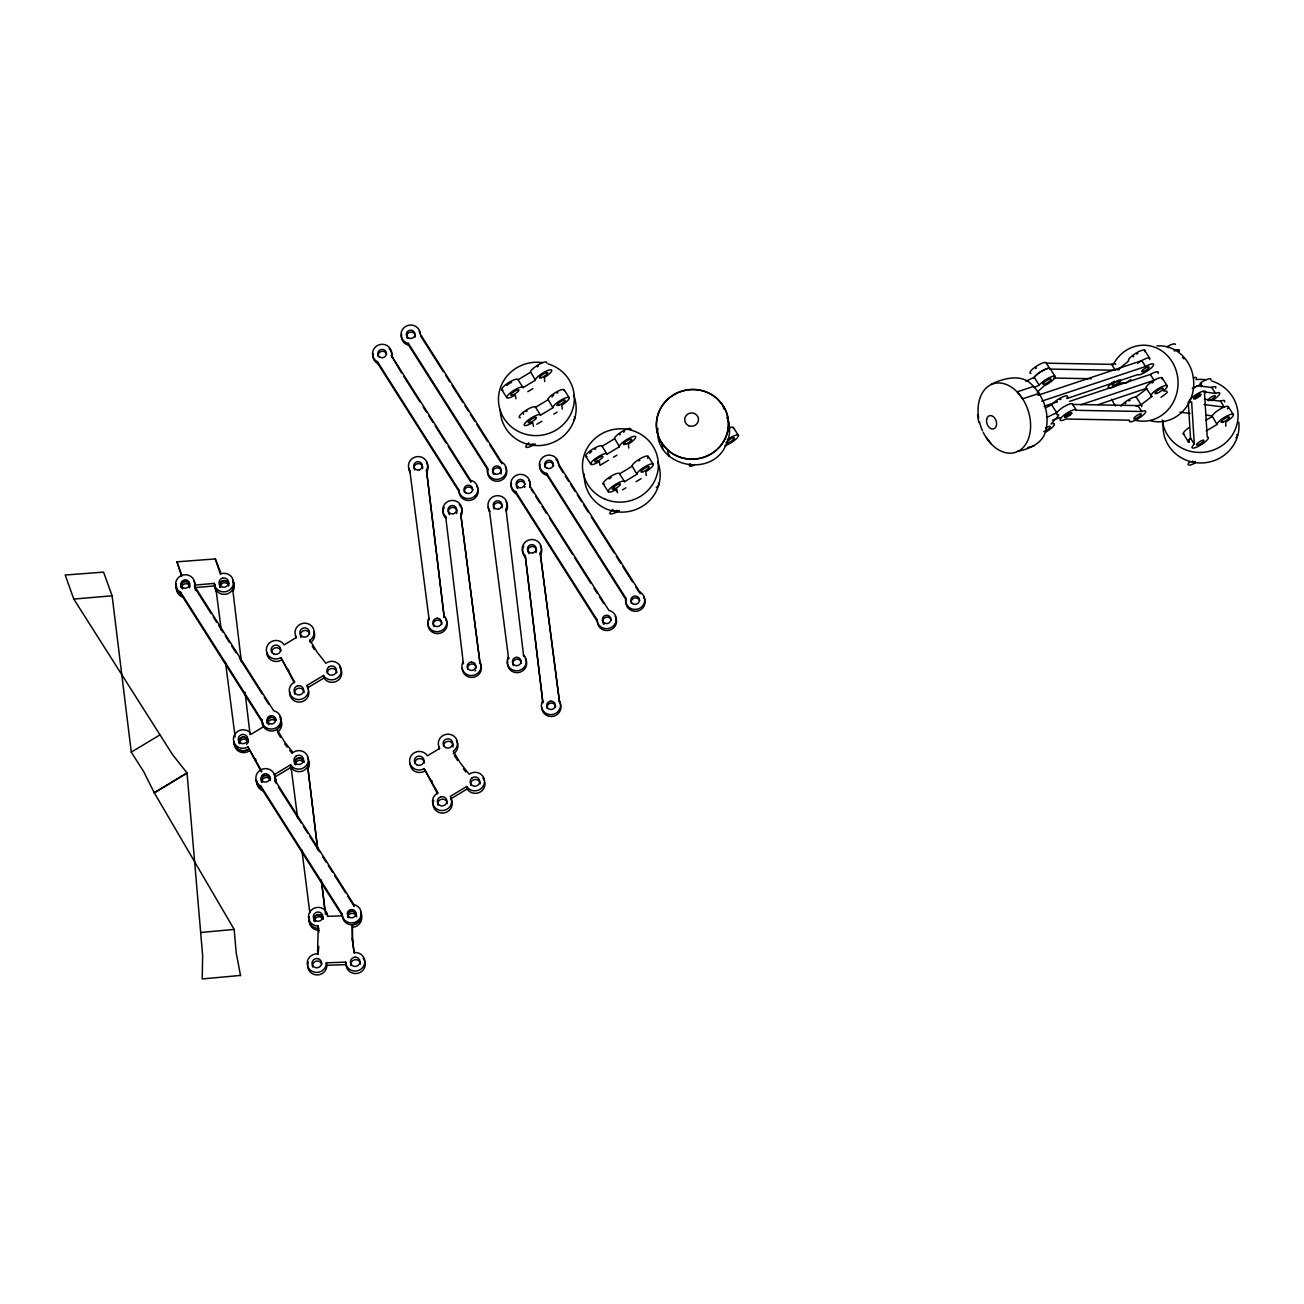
<?xml version="1.0" encoding="UTF-8"?>
<svg xmlns="http://www.w3.org/2000/svg" width="1304" height="1304" viewBox="0 0 1304 1304"><rect width="100%" height="100%" fill="white"/><g stroke="black" fill="none" stroke-linecap="round" stroke-linejoin="round"><path stroke-width="1.5" d="M342.267 913.745L342.121 915.815L327.679 916.37A9.617 9.275 -10.3 0 0 317.899 907.356A9.617 9.275 -10.3 0 0 308.461 916.924A9.617 9.275 -10.3 0 0 318.241 925.938L318.812 932.409M318.143 954.414L318.779 946.378M501.649 389.586L506.653 397.459A9.617 2.363 -32.4 0 1 514.444 390.01A9.617 2.363 -32.4 0 1 523.067 387.614L535.406 380.197L530.467 371.656A9.617 2.363 -32.4 0 1 539.954 363.881A9.617 2.363 -32.4 0 1 546.686 363.148M535.406 380.197L535.471 379.529A9.617 2.363 -32.4 0 1 544.241 372.129A9.617 2.363 -32.4 0 1 551.788 370.466A9.617 2.363 -32.4 0 1 544.338 377.573L544.713 381.518M533.483 426.327L532.749 422.61A9.617 2.363 -32.4 0 1 524.143 425.006A9.617 2.363 -32.4 0 1 531.934 417.557A9.617 2.363 -32.4 0 1 540.557 415.161L552.896 407.744L547.957 399.203A9.617 2.363 -32.4 0 1 557.444 391.428A9.617 2.363 -32.4 0 1 564.176 390.695M552.896 407.744L552.961 407.076A9.617 2.363 -32.4 0 1 561.731 399.676A9.617 2.363 -32.4 0 1 569.277 398.013A9.617 2.363 -32.4 0 1 561.828 405.12L562.203 409.065M585.659 456.123L590.663 463.996A9.617 2.363 -32.4 0 1 598.454 456.547A9.617 2.363 -32.4 0 1 607.077 454.151L619.416 446.734L614.494 438.193A9.617 2.363 -32.4 0 1 623.964 430.418A9.617 2.363 -32.4 0 1 630.696 429.684M619.416 446.734L619.481 446.066A9.617 2.363 -32.4 0 1 628.251 438.666A9.617 2.363 -32.4 0 1 635.814 437.003A9.617 2.363 -32.4 0 1 628.365 444.11L628.724 448.054M603.149 483.67L608.153 491.543A9.617 2.363 -32.4 0 1 615.961 484.094A9.617 2.363 -32.4 0 1 624.567 481.698L636.906 474.281L631.984 465.74A9.617 2.363 -32.4 0 1 642.497 457.443A9.617 2.363 -32.4 0 1 647.55 458.291M636.906 474.281L636.971 473.613A9.617 2.363 -32.4 0 1 645.741 466.213A9.617 2.363 -32.4 0 1 653.304 464.55A9.617 2.363 -32.4 0 1 645.855 471.673L646.213 475.601M211.15 613.581L194.899 587.974L195.078 585.072L214.345 583.393L215.111 587.794A9.617 9.275 -10.3 0 0 228.216 593.516A9.617 9.275 -10.3 0 0 232.536 580.15M308.918 919.434L309.195 917.022M657.901 428.429C653.467 465.039 709.246 479.024 725.154 446.832A36.072 34.784 -10.3 0 0 728.121 420.296L726.85 417.541M1206.216 430.923L1217.023 424.501L1212.133 415.96M1217.023 424.501L1217.137 423.816A9.617 2.363 -32.4 0 1 1226.086 416.4A9.617 2.363 -32.4 0 1 1233.421 414.933A9.617 2.363 -32.4 0 1 1225.76 422.088L1225.793 426.229M1033.534 386.815C1023.917 373.009 1003.999 377.801 990.926 384.435M1025.938 381.257L1034.365 377.166A9.617 2.363 -32.4 0 1 1044.015 369.88A9.617 2.363 -32.4 0 1 1050.16 369.309M1034.268 387.565L1039.369 385.039A9.617 2.363 -32.4 0 1 1050.046 377.28A9.617 2.363 -32.4 0 1 1054.626 378.193A9.617 2.363 -32.4 0 1 1043.95 385.951L1037.234 392.243M1045.091 408.022L1051.855 404.713A9.617 2.363 -32.4 0 1 1062.532 396.954A9.617 2.363 -32.4 0 1 1067.128 397.867M1046.753 417.459L1056.859 412.586M1058.652 415.52L1051.171 423.914A9.617 2.363 -32.4 0 1 1053.893 425.56A9.617 2.363 -32.4 0 1 1045.286 432.292M1130.878 379.48L1126.134 383.115L1120.217 382.92A9.617 2.363 -32.4 0 1 1108.661 388.184A9.617 2.363 -32.4 0 1 1114.48 381.127M1120.984 406.196A9.617 2.363 -32.4 0 1 1128.025 400.132A9.617 2.363 -32.4 0 1 1136.094 396.889L1146.933 388.576A9.617 2.363 -32.4 0 1 1153.062 380.947A9.617 2.363 -32.4 0 1 1162.092 379.122M1146.216 388.429L1151.937 396.449L1141.081 404.762L1136.094 396.889M1161.016 397.361L1167.341 392.52M727.322 439.611L727.697 439.334A9.617 2.363 -32.4 0 1 738.292 436.351A9.617 2.363 -32.4 0 1 724.779 445.723M1017.576 451.314C1030.241 448.853 1044.227 442.806 1046.232 428.445A36.072 24.988 71.7 0 0 1043.444 401.648L1039.223 393.352L1033.746 386.359L1017.201 391.836L1022.678 398.828L1039.223 393.352A4.711 3.26 71.7 0 1 1038.587 394.036M154.328 792.897L187.042 772.995L172.503 754.543L73.79 599.09L65.2 575.031L103.554 572.114L112.111 595.781L73.79 599.09M502.953 390.189A9.617 2.363 -32.4 0 1 507.337 383.506A9.617 2.363 -32.4 0 1 518.063 379.741L530.402 372.325M527.81 391.673L532.88 388.625M520.443 417.736A9.617 2.363 -32.4 0 1 524.827 411.053A9.617 2.363 -32.4 0 1 535.553 407.304L547.892 399.872M536.857 424.305L541.926 421.257M553.76 414.15L557.134 412.113M586.963 456.726A9.617 2.363 -32.4 0 1 591.348 450.043A9.617 2.363 -32.4 0 1 602.073 446.278L614.428 438.861M608.446 460.247L600.003 465.316L599.286 461.6A9.617 2.363 -32.4 0 1 590.663 463.996M613.516 457.199L616.906 455.161M240.539 975.636L236.154 952.523L234.182 929.41L154.231 792.718L143.782 771.805L131.28 752.131L160.001 734.869M604.453 484.273A9.617 2.363 -32.4 0 1 608.838 477.59A9.617 2.363 -32.4 0 1 619.579 473.841L631.918 466.408M622.562 489.815L625.936 487.794M636.075 481.698L641.144 478.649M306.994 685.431L323.539 675.472L324.223 676.548A9.617 9.275 -10.3 0 0 337.068 678.21A9.617 9.275 -10.3 0 0 340.067 665.953A9.617 9.275 -10.3 0 0 327.744 662.171L325.918 663.28L317.133 652.147L309.945 640.134A9.617 9.275 -10.3 0 0 313.074 627.925A9.617 9.275 -10.3 0 0 300.8 623.997A9.617 9.275 -10.3 0 0 295.535 635.537L296.481 637.395L284.158 644.844A9.617 9.275 -10.3 0 0 270.971 641.829A9.617 9.275 -10.3 0 0 267.695 654.608A9.617 9.275 -10.3 0 0 280.865 657.623L294.72 682.041L292.993 683.019A9.617 9.275 -10.3 0 0 290.759 695.407A9.617 9.275 -10.3 0 0 303.294 698.488A9.617 9.275 -10.3 0 0 307.728 686.637L306.994 685.431L308.184 689.148M307.451 687.925L323.995 677.982L323.539 675.472M154.214 792.718L187.042 772.995L202.642 955.604L202.234 978.945L240.523 975.425M274.101 774.739L290.645 764.78L291.33 765.856A9.617 9.275 -10.3 0 0 304.174 767.518A9.617 9.275 -10.3 0 0 307.173 755.26A9.617 9.275 -10.3 0 0 294.851 751.463L293.025 752.587L284.239 741.454L277.051 729.441M466.799 786.459L450.255 796.402L450.988 797.624A9.617 9.275 -10.3 0 1 446.571 809.474A9.617 9.275 -10.3 0 1 434.02 806.394A9.617 9.275 -10.3 0 1 436.269 794.006L437.981 793.011L424.142 768.61A9.617 9.275 -10.3 0 1 410.956 765.595A9.617 9.275 -10.3 0 1 414.232 752.816A9.617 9.275 -10.3 0 1 427.419 755.815L439.741 748.366L438.796 746.507A9.617 9.275 -10.3 0 1 444.061 734.983A9.617 9.275 -10.3 0 1 456.335 738.895A9.617 9.275 -10.3 0 1 453.221 751.12L460.393 763.117L469.179 774.25L471.005 773.142A9.617 9.275 -10.3 0 1 483.328 776.939A9.617 9.275 -10.3 0 1 480.345 789.181A9.617 9.275 -10.3 0 1 467.5 787.534L466.799 786.459L467.94 790.028A9.617 9.275 -10.3 0 0 484.876 782.465M467.256 788.953L450.711 798.896L451.445 800.118A9.617 9.275 -10.3 0 1 442.578 813.077A9.617 9.275 -10.3 0 1 433.694 800.363M1205.841 420.296L1212.019 416.644M453.336 753.777L453.662 753.614A9.617 9.275 -10.3 0 0 456.367 740.705M264.614 775.179L263.457 775.684A4.808 4.646 -10.3 0 0 261.289 778.586M1043.982 406.294L1057.332 401.779M1066.884 398.551L1137.495 374.672A9.617 2.363 -32.4 0 0 1146.786 371.314A9.617 2.363 -32.4 0 0 1153.649 364.37A9.617 2.363 -32.4 0 0 1145.564 366.522L1041.733 401.159M1052.458 420.116L1060.087 417.541M1098.261 404.631L1145.971 388.494M1037.984 395.259L1141.815 360.621L1145.564 366.522M1069.524 401.387L1150.291 374.444A9.617 2.363 -32.4 0 1 1158.099 373.417M1080.967 404.729L1154.04 380.344L1150.291 374.444M1027.796 447.484L1034.121 445.838M1194.757 397.149L1199.908 395.927M200.669 932.49L234.182 929.41M195.078 585.072L195.535 587.566L214.801 585.903M181.68 576.27L176.953 561.828L215.307 558.927L221.175 573.695A9.617 9.275 -10.3 0 1 233.09 579.856A9.617 9.275 -10.3 0 1 226.57 591.462A9.617 9.275 -10.3 0 1 214.655 585.3L214.345 583.393M318.241 925.938L317.524 953.925L315.535 953.957A9.617 9.275 -10.3 0 0 307.206 963.672A9.617 9.275 -10.3 0 0 316.383 972.425A9.617 9.275 -10.3 0 0 326.326 964.226L326.326 962.808L345.69 962.14L346.179 965.889A9.617 9.275 -10.3 0 0 359.611 972.719A9.617 9.275 -10.3 0 0 363.115 958.342M326.326 962.808L326.782 965.302L346.147 964.634M1030.959 373.449A9.617 2.363 -32.4 0 1 1036.109 366.424A9.617 2.363 -32.4 0 1 1046.346 363.18L1111.627 364.354A9.617 2.363 -32.4 0 1 1115.653 364.435M1033.664 378.584A9.617 2.363 -32.4 0 1 1041.977 371.004A9.617 2.363 -32.4 0 1 1050.095 369.081L1115.376 370.255L1111.627 364.354M1053.567 378.046L1091.334 378.73M1076.452 410.32L1141.734 411.493A9.617 2.363 -32.4 0 1 1144.945 413.221A9.617 2.363 -32.4 0 1 1134.627 420.605A9.617 2.363 -32.4 0 1 1129.623 420.181L1066.004 419.024A9.617 2.363 -32.4 0 1 1060.168 419.252A9.617 2.363 -32.4 0 1 1069.052 411.836A9.617 2.363 -32.4 0 1 1076.452 410.32L1072.703 404.419L1137.984 405.593L1141.734 411.493M1166.95 391.249L1163.315 390.874A9.617 2.363 -32.4 0 0 1166.526 385.43A9.617 2.363 -32.4 0 0 1156.224 390.043A9.617 2.363 -32.4 0 0 1151.22 396.302L1151.937 396.449M345.69 962.14L345.739 963.395A9.617 9.275 -10.3 0 0 355.91 971.056A9.617 9.275 -10.3 0 0 364.827 961.814A9.617 9.275 -10.3 0 0 356.188 952.556L354.036 952.637L352.259 938.684L352.292 924.732A9.617 9.275 -10.3 0 0 358.893 921.537M351.917 924.715L352.748 927.226A9.617 9.275 -10.3 0 0 361.257 914.903M1066.77 414.77L1070.111 415.031M1179.892 412.243L1190.014 413.368M1206.216 415.145L1212.296 415.813M1199.729 385.984L1211.823 387.5L1215.572 393.4A9.617 2.363 -32.4 0 1 1219.599 394.15A9.617 2.363 -32.4 0 1 1211.775 400.801M1203.478 391.885L1215.572 393.4M1204.358 399.171L1220.479 401.192A9.617 2.363 -32.4 0 1 1224.505 401.942M1204.065 404.566L1224.228 407.092L1220.479 401.192M723.736 408.885L723.166 405.756L717.281 398.747A36.072 34.784 -10.3 0 0 669.8 397.394A36.072 34.784 -10.3 0 0 661.633 442.741L662.774 449.016M661.633 442.741L667.534 449.75L668.675 456.025A4.711 4.548 -10.3 0 0 669.539 455.161M463.36 768.806L465.87 771.984M284.696 743.948L287.206 747.127M289.716 750.305L292.21 753.484M985.824 436.921L991.301 443.914M323.995 677.982L324.68 679.042A9.617 9.275 -10.3 0 0 338.209 680.215A9.617 9.275 -10.3 0 0 339.578 667.126M424.142 768.61L437.541 793.712M280.865 657.623L294.28 682.726M262.642 724.845L263.587 726.687L251.264 734.152A9.617 9.275 -10.3 0 0 238.078 731.136A9.617 9.275 -10.3 0 0 234.785 743.916A9.617 9.275 -10.3 0 0 247.972 746.931L261.827 771.349M247.972 746.931L261.387 772.033M1228.401 406.832L1233.405 414.705M1144.553 350.173L1149.541 358.029M1162.043 377.72L1167.031 385.593M1194.285 444.093L1191.644 401.844A9.617 2.363 -32.4 0 1 1190.927 398.535A9.617 2.363 -32.4 0 1 1201.913 391.575A9.617 2.363 -32.4 0 1 1204.537 393.678L1207.243 437.036A9.617 2.363 -32.4 0 1 1205.075 441.958A9.617 2.363 -32.4 0 1 1194.024 447.989A9.617 2.363 -32.4 0 1 1194.285 444.093L1190.536 438.193L1188.27 401.974M1183.233 433.661L1188.563 442.056M1050.127 368.608L1055.132 376.481M1046.346 363.18L1050.095 369.081M1034.268 377.361L1039.255 385.234M1051.757 404.908L1056.762 412.781M733.467 427.663L738.455 435.536M648.267 456.465L653.255 464.338M602.073 446.278L607.077 454.151M619.579 473.841L624.567 481.698M564.257 389.929L569.245 397.801M614.494 488.136L616.499 491.298M518.063 379.741L523.067 387.614M535.553 407.304L540.557 415.161M639.775 591.967L558.568 464.061A9.617 9.275 -10.3 0 0 549.571 455.112A9.617 9.275 -10.3 0 0 539.465 463.116A9.617 9.275 -10.3 0 0 546.686 473.45L625.822 598.096A9.617 9.275 -10.3 0 0 632.081 609.001A9.617 9.275 -10.3 0 0 643.964 603.785A9.617 9.275 -10.3 0 0 639.775 591.967L640.117 593.842M563.23 472.749L558.894 465.935A9.617 9.275 -10.3 0 0 555.928 459.464M565.398 476.156L568.642 481.274M570.81 484.68L575.145 491.51M577.313 494.917L581.633 501.747M583.801 505.153L588.137 511.967M591.38 517.085L614.119 552.912M616.287 556.319L620.622 563.132M622.79 566.555L632.538 581.894M635.781 587.012L639.025 592.13M539.954 464.191A9.617 9.275 -10.3 0 0 547.028 475.324L626.164 599.954A9.617 9.275 -10.3 0 0 636.971 611.201A9.617 9.275 -10.3 0 0 643.703 597.102M529.766 485.724L608.903 610.37A9.617 9.275 -10.3 0 1 616.14 620.704A9.617 9.275 -10.3 0 1 606.034 628.691A9.617 9.275 -10.3 0 1 597.036 619.759L515.83 491.852A9.617 9.275 -10.3 0 1 511.641 480.019A9.617 9.275 -10.3 0 1 523.507 474.803A9.617 9.275 -10.3 0 1 529.766 485.724L530.109 487.598A9.617 9.275 -10.3 0 0 528.984 480.589M531.201 489.293L533.369 492.716M535.536 496.123L539.872 502.953M542.04 506.376L546.376 513.206M549.62 518.324L572.391 554.184M574.559 557.607L590.826 583.214M594.07 588.332L597.33 593.45M599.498 596.873L603.833 603.703M501.453 461.909L420.247 334.003A9.617 9.275 -10.3 0 0 411.249 325.055A9.617 9.275 -10.3 0 0 401.143 333.058A9.617 9.275 -10.3 0 0 408.364 343.392L487.517 468.038A9.617 9.275 -10.3 0 0 493.776 478.959A9.617 9.275 -10.3 0 0 505.642 473.727A9.617 9.275 -10.3 0 0 501.453 461.909L501.796 463.784M420.589 335.878L443.327 371.689M445.495 375.096L449.815 381.925M451.983 385.332L462.806 402.382M464.974 405.788L468.234 410.907M470.385 414.33L474.721 421.143M476.889 424.55L487.712 441.616M489.88 445.023L500.703 462.072M511.445 483.442A9.617 9.275 -10.3 0 0 516.172 493.727L597.379 621.633A9.617 9.275 -10.3 0 0 609.685 630.174A9.617 9.275 -10.3 0 0 615.178 616.352M401.648 334.134A9.617 9.275 -10.3 0 0 408.706 345.267L487.843 469.913A9.617 9.275 -10.3 0 0 498.666 481.143A9.617 9.275 -10.3 0 0 505.398 467.06M391.445 355.666L470.597 480.312A9.617 9.275 -10.3 0 1 477.818 490.646A9.617 9.275 -10.3 0 1 467.712 498.633A9.617 9.275 -10.3 0 1 458.715 489.701L377.508 361.795A9.617 9.275 -10.3 0 1 373.319 349.961A9.617 9.275 -10.3 0 1 385.185 344.745A9.617 9.275 -10.3 0 1 391.445 355.666L401.55 372.911M403.718 376.318L419.986 401.925M423.229 407.06L426.489 412.178M428.657 415.585L432.993 422.431M435.161 425.837L446.001 442.92M448.168 446.327L470.923 482.187L470.597 480.312M373.123 353.384A9.617 9.275 -10.3 0 0 377.85 363.669L459.057 491.575A9.617 9.275 -10.3 0 0 471.363 500.117A9.617 9.275 -10.3 0 0 476.873 486.31M454.411 755.472L457.622 760.542M312.21 646.181L314.362 649.571M194.557 586.099L273.693 710.745A9.617 9.275 -10.3 0 1 280.914 721.079A9.617 9.275 -10.3 0 1 270.808 729.066A9.617 9.275 -10.3 0 1 261.811 720.134L180.604 592.228A9.617 9.275 -10.3 0 1 176.415 580.394A9.617 9.275 -10.3 0 1 188.281 575.178A9.617 9.275 -10.3 0 1 194.557 586.099L194.899 587.974M213.318 616.988L216.578 622.122M218.746 625.529L223.082 632.358M225.25 635.781L229.585 642.611M231.753 646.018L236.089 652.848M239.333 657.966L262.104 693.826M264.272 697.249L268.608 704.078M280.393 737.184L277.507 731.952A9.617 9.275 -10.3 0 0 280.197 719.042M176.219 583.817A9.617 9.275 -10.3 0 0 180.946 594.102L262.153 722.008L261.811 720.134M274.785 779.971L353.922 904.601A9.617 9.275 -10.3 0 1 361.159 914.935A9.617 9.275 -10.3 0 1 351.053 922.939A9.617 9.275 -10.3 0 1 342.055 913.99L260.849 786.084A9.617 9.275 -10.3 0 1 256.66 774.266A9.617 9.275 -10.3 0 1 268.526 769.05A9.617 9.275 -10.3 0 1 274.785 779.971L275.128 781.829A9.617 9.275 -10.3 0 0 275.014 777.037M278.388 786.964L301.142 822.808M303.31 826.231L307.646 833.06M309.814 836.467L319.578 851.838M322.822 856.972L326.082 862.091M328.249 865.497L332.585 872.327M334.753 875.75L345.593 892.816M347.76 896.239L354.264 906.476L353.922 904.601M256.187 780.085A9.617 9.275 -10.3 0 0 261.191 787.958L342.398 915.864A9.617 9.275 -10.3 0 0 353.482 924.699A9.617 9.275 -10.3 0 0 361.224 912.8M220.506 574.526L215.307 558.927M176.953 561.828L181.843 575.488M617.493 492.863L616.776 489.147A9.617 2.363 -32.4 0 1 608.153 491.543M515.993 398.779L515.259 395.063A9.617 2.363 -32.4 0 1 506.653 397.459M625.822 598.096L626.164 599.954M597.036 619.759L597.379 621.633M546.686 473.45L547.028 475.324M523.719 546.327A9.617 9.275 -10.3 0 0 525.512 557.476L542.904 702.889L525.17 555.602A9.617 9.275 -10.3 0 1 524.306 543.083A9.617 9.275 -10.3 0 1 537.134 540.997A9.617 9.275 -10.3 0 1 540.231 553.14L559.546 702.302A9.617 9.275 -10.3 0 1 554.037 716.108A9.617 9.275 -10.3 0 1 541.731 707.567M540.231 553.14L559.546 702.302M515.83 491.852L516.172 493.727M525.17 555.602L525.512 557.476M523.377 654.722A9.617 9.275 -10.3 0 1 524.241 667.224A9.617 9.275 -10.3 0 1 511.412 669.311A9.617 9.275 -10.3 0 1 508.315 657.167L508.658 659.042L489.342 509.897A9.617 9.275 -10.3 0 1 497.329 495.667A9.617 9.275 -10.3 0 1 505.985 509.31L506.327 511.184A9.617 9.275 -10.3 0 0 506.099 501.893M487.517 468.038L487.843 469.913M489.342 509.897L489.685 511.755A9.617 9.275 -10.3 0 1 488.283 507.158M458.715 489.701L459.057 491.575M460.736 514.053L479.709 661.34A9.617 9.275 -10.3 0 1 471.722 675.553A9.617 9.275 -10.3 0 1 463.067 661.91L463.409 663.785L445.675 516.514A9.617 9.275 -10.3 0 1 444.811 503.996A9.617 9.275 -10.3 0 1 457.639 501.91A9.617 9.275 -10.3 0 1 460.736 514.053L480.051 663.214A9.617 9.275 -10.3 0 1 474.542 677.02A9.617 9.275 -10.3 0 1 462.235 668.479M479.709 661.34L480.051 663.214M445.675 516.514L446.017 518.373A9.617 9.275 -10.3 0 1 444.224 507.223M408.364 343.392L408.706 345.267M426.489 470.222L444.224 617.493L426.489 470.222A9.617 9.275 -10.3 0 0 417.834 456.579A9.617 9.275 -10.3 0 0 409.847 470.793L429.163 619.954L428.82 618.08A9.617 9.275 -10.3 0 0 431.917 630.223A9.617 9.275 -10.3 0 0 444.745 628.137A9.617 9.275 -10.3 0 0 443.882 615.635M409.847 470.793L410.19 472.667A9.617 9.275 -10.3 0 1 408.788 468.071M377.508 361.795L377.85 363.669M431.673 780.379L432.129 782.889M309.618 640.297L310.401 642.644A9.617 9.275 -10.3 0 0 314.199 631.902M352.259 938.684L354.248 953.142M342.055 913.99L342.398 915.864M317.768 849.54L307.76 766.882L317.671 849.686M288.412 669.408L288.869 671.902M290.645 764.78L291.46 769.327A9.617 9.275 -10.3 0 1 290.45 767.127M233.497 582.187A9.617 9.275 -10.3 0 1 232.715 589.261L233.057 591.136A9.617 9.275 -10.3 0 0 232.829 581.861M260.849 786.084L261.191 787.958M255.519 758.716L255.975 761.21M214.671 585.251A9.617 9.275 -10.3 0 0 216.073 589.848L216.415 591.723A9.617 9.275 -10.3 0 1 215.29 584.714M180.604 592.228L180.946 594.102M195.535 587.566L195.616 588.055A9.617 9.275 -10.3 0 1 195.339 590.467M977.544 414.59L978.717 422.626M291.118 767.469L297.622 817.901M301.86 850.029L309.83 912.719M216.073 589.848L221.272 630.207M225.51 662.334L235.127 736.988M112.095 595.569L131.28 752.131M505.985 509.31L523.719 656.597M321.876 883.867L325.495 914.169M321.289 879.972L324.924 910.274M232.715 589.261L241.419 661.976M245.038 692.261L250.107 734.674M352.373 927.209L352.699 941.178M326.782 965.302L326.782 966.72A9.617 9.275 -10.3 0 1 314.769 974.642A9.617 9.275 -10.3 0 1 308.363 962.205M475.634 670.093A4.336 4.173 -10.3 0 1 474.966 670.989M467.696 669.376A4.336 4.173 -10.3 0 1 470.63 664.143L471.738 663.964A4.336 4.173 -10.3 0 1 476.172 667.99M448.494 512.798A4.336 4.173 -10.3 0 1 453.107 507.419A4.336 4.173 -10.3 0 1 456.449 513.531M449.668 514.64A4.336 4.173 -10.3 0 1 448.951 513.792M459.285 504.778A9.617 9.275 -10.3 0 1 461.078 515.928M378.307 356.693A4.336 4.173 -10.3 0 1 381.241 351.461A4.336 4.173 -10.3 0 1 386.603 354.232M389.097 348.657A9.617 9.275 -10.3 0 1 391.787 357.54M464.517 492.472A4.336 4.173 -10.3 0 1 467.451 487.24A4.336 4.173 -10.3 0 1 472.814 490.011M414.705 469.962A4.336 4.173 -10.3 0 1 417.72 463.621A4.336 4.173 -10.3 0 1 422.594 468.674M433.89 626.523A4.336 4.173 -10.3 0 1 436.367 620.296L437.492 620.117A4.336 4.173 -10.3 0 1 441.909 624.143M445.789 619.367A9.617 9.275 -10.3 0 1 439.057 633.467A9.617 9.275 -10.3 0 1 428.25 622.22M426.604 462.806A9.617 9.275 -10.3 0 1 426.815 472.081M501.388 472.928A4.336 4.173 -10.3 0 1 500.981 473.939M493.499 474.2A4.336 4.173 -10.3 0 1 495.438 468.185A4.336 4.173 -10.3 0 1 501.339 470.76M419.187 331.281A9.617 9.275 -10.3 0 1 420.198 333.482M407.288 338.437A4.336 4.173 -10.3 0 1 410.32 332.096A4.336 4.173 -10.3 0 1 415.177 337.149M1238.8 422.284A37.995 36.545 -5.2 0 1 1200.104 462.953A37.995 36.545 -5.2 0 1 1163.51 420.996M1211.758 381.045A37.995 36.545 -5.2 0 1 1237.496 421.942A37.995 36.545 -5.2 0 1 1198.8 452.439A37.995 36.545 -5.2 0 1 1162.304 420.035M1196.045 379.594A37.995 36.545 -5.2 0 1 1205.956 379.757M1184.439 434.346A9.617 2.363 -32.4 0 1 1189.134 427.516M1211.986 416.628A9.617 2.363 -32.4 0 1 1222.174 407.956A9.617 2.363 -32.4 0 1 1227.406 408.934M1211.334 387.516A9.617 2.363 -32.4 0 1 1215.687 388.119M1200.56 384.321A4.808 1.174 -32.4 0 1 1201.538 383.604M1200.055 383.18A9.617 2.363 -32.4 0 1 1210.78 380.083M1236.697 434.623A9.617 2.363 -32.4 0 1 1235.915 437.834M1195.344 462.92A9.617 2.363 -32.4 0 1 1189.802 461.73M1195.409 461.469A4.808 1.174 -32.4 0 1 1192.736 461.029M1208.058 400.556A4.336 1.059 -32.4 0 0 1212.639 398.731A4.336 1.059 -32.4 0 0 1215.165 395.715A4.336 1.059 -32.4 0 0 1210.585 397.541L1209.704 398.193A4.336 1.059 -32.4 0 0 1208.026 399.937M1167.064 346.701A9.617 2.363 -32.4 0 1 1175.442 344.533M1174.937 350.548A9.617 2.363 -32.4 0 1 1178.946 351.298M1168.107 347.646A4.336 1.059 -32.4 0 1 1169.003 347.255M1193.421 387.973A9.617 2.363 -32.4 0 1 1201.571 386.652M1156.941 345.919A37.995 34.686 -87.8 0 1 1193.567 387.223A37.995 34.686 -87.8 0 1 1150.307 420.654M1113.176 364.696A37.995 34.686 -87.8 0 1 1157.789 348.559A37.995 34.686 -87.8 0 1 1176.061 395.682A37.995 34.686 -87.8 0 1 1134.627 420.051M1115.458 406A37.995 34.686 -87.8 0 1 1111.774 399.171M1136.175 406.392A9.617 2.363 -32.4 0 1 1141.701 406.571M1125.336 403.735A4.808 1.174 -32.4 0 1 1126.02 403.05M1128.954 400.964A4.808 1.174 -32.4 0 1 1130.014 400.409M1152.166 383.001A4.808 1.174 -32.4 0 1 1153.176 382.284M1120.348 380.083A4.808 1.174 -32.4 0 1 1115.882 384.387A4.808 1.174 -32.4 0 1 1112.671 384.256A4.808 1.174 -32.4 0 1 1119.337 380.051M1137.447 363.457A9.617 2.363 -32.4 0 1 1146.64 358.29A9.617 2.363 -32.4 0 1 1149.541 359.529M1133.127 356.84A4.808 1.174 -32.4 0 1 1133.812 356.171M1136.746 354.069A4.808 1.174 -32.4 0 1 1137.805 353.514M1117.349 369.472A9.617 2.363 -32.4 0 1 1118.604 369.342L1128.726 360.882A9.617 2.363 -32.4 0 1 1136.534 352.813A9.617 2.363 -32.4 0 1 1144.602 351.575M1193.388 377.785A9.617 2.363 -32.4 0 1 1196.387 378.616M1192.345 388.576A9.617 2.363 -32.4 0 1 1201.375 386.489M1174.073 350.923A9.617 2.363 -32.4 0 1 1178.898 351.069M1182.386 357.752A9.617 2.363 -32.4 0 1 1183.885 358.942M1035.555 368.543A4.336 1.059 -32.4 0 1 1036.321 367.891M1117.072 369.733A9.617 2.363 -32.4 0 1 1119.142 369.765M1058.603 414.525A9.617 2.363 -32.4 0 1 1061.847 408.087A9.617 2.363 -32.4 0 1 1072.654 404.729M978.668 417.981A36.072 24.988 71.7 0 1 1008.677 385.544A36.072 24.988 71.7 0 1 1026.737 442.545A36.072 24.988 71.7 0 1 983.183 432.26M982.482 430.744A36.072 24.988 71.7 0 1 979.402 421.632M1043.803 431.526A4.808 1.174 -32.4 0 0 1049.541 427.891A4.808 1.174 -32.4 0 0 1048.709 426.457L1047.78 426.815A4.808 1.174 -32.4 0 0 1045.661 427.973M1056.191 402.382A4.808 1.174 -32.4 0 1 1056.941 401.697M1059.973 399.643A4.808 1.174 -32.4 0 1 1061.016 399.122M657.64 461.795A37.995 36.642 -10.3 0 1 628.235 511.592A37.995 36.642 -10.3 0 1 584.339 474.069M638.797 460.915A4.808 1.174 -32.4 0 1 639.856 460.247M609.115 478.91A4.808 1.174 -32.4 0 1 611.136 477.508M589.848 453.254A4.808 1.174 -32.4 0 1 590.207 452.716M590.81 452.064A4.808 1.174 -32.4 0 1 591.625 451.347M594.722 449.358A4.808 1.174 -32.4 0 1 595.732 448.886M619.53 434.802A4.808 1.174 -32.4 0 1 620.345 434.085M623.442 432.097A4.808 1.174 -32.4 0 1 624.453 431.624M658.259 483.23A9.617 2.363 -32.4 0 1 656.254 487.696M619.384 510.418A9.617 2.363 -32.4 0 1 610.565 513.972A9.617 2.363 -32.4 0 1 612.831 509.375M617.199 510.32A4.808 1.174 -32.4 0 1 614.021 510.532M524.974 486.457A4.336 4.173 -10.3 0 1 524.567 487.468M517.786 488.576A4.336 4.173 -10.3 0 1 517.085 487.729M516.628 486.734A4.336 4.173 -10.3 0 1 519.562 481.518A4.336 4.173 -10.3 0 1 524.925 484.289M603.996 624.355A4.336 4.173 -10.3 0 1 603.279 623.508M602.823 622.513A4.336 4.173 -10.3 0 1 605.757 617.297A4.336 4.173 -10.3 0 1 611.136 620.068M573.613 395.259A37.995 36.642 -10.3 0 1 545.202 444.876A37.995 36.642 -10.3 0 1 500.263 409.456M548.055 363.865A37.995 36.642 -10.3 0 1 563.295 424.485A37.995 36.642 -10.3 0 1 500.328 410.776A37.995 36.642 -10.3 0 1 542.268 362.61M552.048 397.019A4.808 1.174 -32.4 0 1 552.407 396.465M553.01 395.813A4.808 1.174 -32.4 0 1 553.825 395.112M556.906 393.107A4.808 1.174 -32.4 0 1 557.916 392.634M523.328 414.281A4.808 1.174 -32.4 0 1 523.686 413.727M526.066 411.64A4.808 1.174 -32.4 0 1 527.126 410.972M506.8 385.528A4.808 1.174 -32.4 0 1 507.615 384.81M508.576 384.093A4.808 1.174 -32.4 0 1 509.636 383.409M510.695 382.822A4.808 1.174 -32.4 0 1 511.706 382.349M537.297 366.832A4.808 1.174 -32.4 0 1 538.356 366.163M574.233 416.693A9.617 2.363 -32.4 0 1 573.662 419.79M535.373 443.882A9.617 2.363 -32.4 0 1 526.539 447.435A9.617 2.363 -32.4 0 1 528.821 442.838M533.189 443.784A4.808 1.174 -32.4 0 1 530.011 443.996M723.166 405.756A36.072 34.784 -10.3 0 1 714.999 451.102A36.072 34.784 -10.3 0 1 667.534 449.75M728.969 427.973A9.617 2.363 -32.4 0 1 733.304 428.478M693.858 465.332A9.617 2.363 -32.4 0 1 690.24 463.719M349.195 911.545A4.808 4.646 -10.3 0 1 356.351 916.516M347.467 913.305A4.808 4.646 -10.3 0 1 348.217 912.311M351.053 965.661A4.808 4.646 -10.3 0 1 354.313 959.858L355.552 959.662A4.808 4.646 -10.3 0 1 360.474 964.129M312.634 966.997A4.808 4.646 -10.3 0 1 317.133 960.999L318.388 961.113A4.808 4.646 -10.3 0 1 321.86 964.275M360.8 912.409A9.617 9.275 -10.3 0 1 360.295 919.499M314.427 921.618A4.808 4.646 -10.3 0 1 317.182 914.707A4.808 4.646 -10.3 0 1 323.327 918.978M347.483 916.924A4.808 4.646 -10.3 0 1 356.758 916.614M318.747 928.383A9.617 9.275 -10.3 0 1 309.195 916.956M326.733 914.153A9.617 9.275 -10.3 0 1 327.76 916.419M262.104 781.976A4.336 4.173 -10.3 0 1 265.136 775.635A4.336 4.173 -10.3 0 1 269.993 780.688M348.315 917.755A4.336 4.173 -10.3 0 1 351.33 911.414A4.336 4.173 -10.3 0 1 356.204 916.467M295.356 764.551A4.336 4.173 -10.3 0 1 303.359 762.188M314.541 921.113A4.336 4.173 -10.3 0 1 317.654 916.973L318.763 916.793A4.336 4.173 -10.3 0 1 322.561 918.749M319.089 930.241A9.617 9.275 -10.3 0 1 309.537 918.88M308.885 761.683A9.617 9.275 -10.3 0 1 308.103 768.757M295.633 764.747A4.336 4.173 -10.3 0 1 298.111 758.537A4.336 4.173 -10.3 0 1 303.653 762.384M314.834 921.309A4.336 4.173 -10.3 0 1 317.312 915.098L318.42 914.919A4.336 4.173 -10.3 0 1 322.854 918.945M307.451 757.461A9.617 9.275 -10.3 0 1 304.777 769.914A9.617 9.275 -10.3 0 1 291.786 768.349L291.102 767.29L274.557 777.233L275.291 778.455A9.617 9.275 -10.3 0 1 275.943 783.199M274.834 775.945A9.617 9.275 -10.3 0 1 275.486 780.705M260.115 787.062A9.617 9.275 -10.3 0 1 256.432 780.966M267.141 723.133A4.808 4.646 -10.3 0 1 267.532 719.596M268.265 718.602A4.808 4.646 -10.3 0 1 275.845 719.303M238.876 742.889A4.808 4.646 -10.3 0 1 243.359 736.89A4.808 4.646 -10.3 0 1 248.151 742.563M261.859 782.09A4.808 4.646 -10.3 0 1 261.159 779.792M267.092 775.098A4.808 4.646 -10.3 0 1 270.564 778.26M294.623 763.753A4.808 4.646 -10.3 0 1 295.763 759.221L296.741 758.455A4.808 4.646 -10.3 0 1 304.044 762.221M261.615 782.286A4.808 4.646 -10.3 0 1 263.913 778.178L265.071 777.673A4.808 4.646 -10.3 0 1 270.515 779.645M279.757 716.532A9.617 9.275 -10.3 0 1 273.595 730.859A9.617 9.275 -10.3 0 1 262.332 720.053M262.74 790.746A9.617 9.275 -10.3 0 1 256.888 781.031M267.532 723.231A4.808 4.646 -10.3 0 1 275.519 720.867M248.428 749.425A9.617 9.275 -10.3 0 1 233.872 741.813A9.617 9.275 -10.3 0 0 248.477 749.344M263.098 727.339A9.617 9.275 -10.3 0 1 262.789 722.546M271.574 652.391A4.808 4.646 -10.3 0 1 280.979 650.859M327.337 673.255A4.808 4.646 -10.3 0 1 328.657 669.93L329.635 669.148A4.808 4.646 -10.3 0 1 336.937 672.913M294.704 694.168A4.808 4.646 -10.3 0 1 296.807 688.871L297.964 688.365A4.808 4.646 -10.3 0 1 304.109 692.652M308.836 691.479A9.617 9.275 -10.3 0 1 299.317 702.106A9.617 9.275 -10.3 0 1 289.781 691.723M300.996 637.428A4.808 4.646 -10.3 0 1 300.49 636.319M300.295 635.129A4.808 4.646 -10.3 0 1 309.7 633.597M281.322 660.117A9.617 9.275 -10.3 0 1 266.766 652.505M295.992 638.031A9.617 9.275 -10.3 0 1 295.503 635.651M414.835 763.378A4.808 4.646 -10.3 0 1 419.529 758.569A4.808 4.646 -10.3 0 1 424.436 763.036M470.793 785.432A4.808 4.646 -10.3 0 1 471.918 780.9L472.896 780.134A4.808 4.646 -10.3 0 1 480.198 783.9M437.965 805.155A4.808 4.646 -10.3 0 1 440.067 799.857L441.225 799.352A4.808 4.646 -10.3 0 1 447.37 803.623M482.839 778.113A9.617 9.275 -10.3 0 1 484.159 780.151M443.556 746.116A4.808 4.646 -10.3 0 1 448.869 741.324A4.808 4.646 -10.3 0 1 453.026 746.98M424.582 771.104A9.617 9.275 -10.3 0 1 410.026 763.492M439.252 749.018A9.617 9.275 -10.3 0 1 438.763 746.638M220.294 586.947A4.336 4.173 -10.3 0 1 228.77 585.561M239.496 743.508A4.336 4.173 -10.3 0 1 242.609 739.352L243.718 739.172A4.336 4.173 -10.3 0 1 247.972 742.123M248.82 751.218A9.617 9.275 -10.3 0 1 234.215 743.688M220.588 587.142A4.336 4.173 -10.3 0 1 223.62 580.802A4.336 4.173 -10.3 0 1 228.493 585.855M247.678 742.416A4.336 4.173 -10.3 0 0 243.375 737.298L242.267 737.477A4.336 4.173 -10.3 0 0 239.789 743.704M247.271 743.443A4.336 4.173 -10.3 0 1 246.603 744.323M189.765 586.816A4.336 4.173 -10.3 0 1 189.357 587.843M182.576 588.952A4.336 4.173 -10.3 0 1 181.859 588.104M181.403 587.11A4.336 4.173 -10.3 0 1 184.337 581.894A4.336 4.173 -10.3 0 1 189.699 584.665M193.758 580.965A9.617 9.275 -10.3 0 1 195.16 585.561M268.771 724.731A4.336 4.173 -10.3 0 1 268.07 723.883M267.613 722.889A4.336 4.173 -10.3 0 1 270.547 717.673A4.336 4.173 -10.3 0 1 275.91 720.444M220.229 587.533A4.808 4.646 -10.3 0 1 219.724 586.441L219.528 585.235A4.808 4.646 -10.3 0 1 221.827 581.144L222.984 580.639A4.808 4.646 -10.3 0 1 228.933 583.719M183.734 597.444A9.617 9.275 -10.3 0 1 176.676 586.311M180.946 587.256A4.808 4.646 -10.3 0 1 181.337 583.719M182.087 582.725A4.808 4.646 -10.3 0 1 183.049 581.959L184.206 581.454A4.808 4.646 -10.3 0 1 189.667 583.426M181.337 587.354A4.808 4.646 -10.3 0 1 183.505 584.453L184.663 583.947A4.808 4.646 -10.3 0 1 190.107 585.92M631.348 603.263A4.336 4.173 -10.3 0 1 634.282 598.047A4.336 4.173 -10.3 0 1 639.645 600.818M545.153 467.484A4.336 4.173 -10.3 0 1 548.625 462.138A4.336 4.173 -10.3 0 1 553.613 466.115M547.191 708.463A4.336 4.173 -10.3 0 1 550.125 703.231L551.233 703.052A4.336 4.173 -10.3 0 1 555.667 707.078M528.006 551.902A4.336 4.173 -10.3 0 1 532.619 546.506A4.336 4.173 -10.3 0 1 535.944 552.635M529.163 553.727A4.336 4.173 -10.3 0 1 528.462 552.896M540.361 545.74A9.617 9.275 -10.3 0 1 540.573 555.015M559.204 700.427A9.617 9.275 -10.3 0 1 551.233 714.641A9.617 9.275 -10.3 0 1 542.578 701.014M494.2 509.049A4.336 4.173 -10.3 0 1 497.231 502.708A4.336 4.173 -10.3 0 1 502.089 507.761M513.385 665.611A4.336 4.173 -10.3 0 1 515.862 659.4L516.987 659.221A4.336 4.173 -10.3 0 1 521.404 663.247M525.284 658.455A9.617 9.275 -10.3 0 1 518.568 672.554A9.617 9.275 -10.3 0 1 507.745 661.307M1043.184 383.327L1042.923 383.832A4.808 1.174 -32.4 0 0 1044.537 384.158L1045.482 383.783A4.808 1.174 -32.4 0 0 1050.812 379.904A4.808 1.174 -32.4 0 0 1048.514 379.448A4.808 1.174 -32.4 0 0 1043.184 383.327M1142.874 369.961L1142.288 370.564A4.336 1.059 -32.4 0 0 1145.091 370.809A4.336 1.059 -32.4 0 0 1148.954 366.913A4.336 1.059 -32.4 0 0 1142.874 369.961M329.178 666.654L328.2 667.42A4.808 4.646 -10.3 0 0 330.14 674.999A4.808 4.646 -10.3 0 0 336.448 670.011A4.808 4.646 -10.3 0 0 329.178 666.654M296.285 755.961L295.307 756.727A4.808 4.646 -10.3 0 0 297.247 764.307A4.808 4.646 -10.3 0 0 303.555 759.319A4.808 4.646 -10.3 0 0 296.285 755.961M472.439 777.64L471.461 778.406A4.808 4.646 -10.3 0 0 473.401 785.986A4.808 4.646 -10.3 0 0 479.709 780.998A4.808 4.646 -10.3 0 0 472.439 777.64M728.969 439.904L728.007 440.622A4.808 1.174 -32.4 0 0 726.149 442.936L726.344 443.181A4.808 1.174 -32.4 0 0 731.528 441.029A4.808 1.174 -32.4 0 0 734.152 437.769A4.808 1.174 -32.4 0 0 728.969 439.904M222.528 578.145L221.37 578.65A4.808 4.646 -10.3 0 0 219.072 582.741L219.268 583.947A4.808 4.646 -10.3 0 0 225.233 587.012A4.808 4.646 -10.3 0 0 228.477 581.209A4.808 4.646 -10.3 0 0 222.528 578.145M297.508 685.871L296.35 686.377A4.808 4.646 -10.3 0 0 296.187 694.217A4.808 4.646 -10.3 0 0 303.604 690.957A4.808 4.646 -10.3 0 0 297.508 685.871M440.768 796.858L439.627 797.363A4.808 4.646 -10.3 0 0 439.464 805.187A4.808 4.646 -10.3 0 0 446.864 801.944A4.808 4.646 -10.3 0 0 440.768 796.858M419.269 469.864L418.16 470.043A4.336 4.173 -10.3 0 1 414.085 464.24A4.336 4.173 -10.3 0 1 421.306 463.067A4.336 4.173 -10.3 0 1 419.269 469.864M453.531 513.694L452.406 513.89A4.336 4.173 -10.3 0 1 448.348 508.071A4.336 4.173 -10.3 0 1 455.552 506.897A4.336 4.173 -10.3 0 1 453.531 513.694M498.764 508.951L497.655 509.13A4.336 4.173 -10.3 0 1 493.597 503.328A4.336 4.173 -10.3 0 1 500.801 502.154A4.336 4.173 -10.3 0 1 498.764 508.951M533.026 552.798L531.902 552.977A4.336 4.173 -10.3 0 1 527.843 547.175A4.336 4.173 -10.3 0 1 535.048 546.001A4.336 4.173 -10.3 0 1 533.026 552.798M437.15 618.243L436.025 618.438A4.336 4.173 -10.3 0 0 434.004 625.235A4.336 4.173 -10.3 0 0 441.208 624.062A4.336 4.173 -10.3 0 0 437.15 618.243M471.396 662.09L470.288 662.269A4.336 4.173 -10.3 0 0 468.25 669.066A4.336 4.173 -10.3 0 0 475.455 667.892A4.336 4.173 -10.3 0 0 471.396 662.09M516.645 657.346L515.52 657.526A4.336 4.173 -10.3 0 0 513.499 664.323A4.336 4.173 -10.3 0 0 520.703 663.149A4.336 4.173 -10.3 0 0 516.645 657.346M550.907 701.177L549.783 701.373A4.336 4.173 -10.3 0 0 547.761 708.153A4.336 4.173 -10.3 0 0 554.966 706.996A4.336 4.173 -10.3 0 0 550.907 701.177M355.112 957.152L353.873 957.364A4.808 4.646 -10.3 0 0 351.607 964.911A4.808 4.646 -10.3 0 0 359.611 963.607A4.808 4.646 -10.3 0 0 355.112 957.152M317.931 958.619L316.676 958.505A4.808 4.646 -10.3 0 0 312.487 965.253A4.808 4.646 -10.3 0 0 320.556 966.003A4.808 4.646 -10.3 0 0 317.931 958.619M380.051 357.28A4.336 4.173 -10.3 0 0 386.44 353.433A4.336 4.173 -10.3 0 0 379.871 350.042A4.336 4.173 -10.3 0 0 380.051 357.28M466.245 493.059A4.336 4.173 -10.3 0 0 472.651 489.212A4.336 4.173 -10.3 0 0 466.066 485.822A4.336 4.173 -10.3 0 0 466.245 493.059M494.77 473.808A4.336 4.173 -10.3 0 0 501.16 469.962A4.336 4.173 -10.3 0 0 494.591 466.571A4.336 4.173 -10.3 0 0 494.77 473.808M408.559 338.029A4.336 4.173 -10.3 0 0 414.965 334.183A4.336 4.173 -10.3 0 0 408.397 330.792A4.336 4.173 -10.3 0 0 408.559 338.029M1223.25 422.007A4.808 1.174 -32.4 0 0 1229.313 417.231A4.808 1.174 -32.4 0 0 1223.038 419.741A4.808 1.174 -32.4 0 0 1223.25 422.007M1190.503 438.242A9.617 2.363 -32.4 0 0 1189.427 442.219A9.617 2.363 -32.4 0 1 1190.536 438.193M1195.556 398.665A4.336 1.059 -32.4 0 0 1201.033 394.362A4.336 1.059 -32.4 0 0 1195.426 396.595A4.336 1.059 -32.4 0 0 1195.556 398.665M1198.441 444.68A4.336 1.059 -32.4 0 0 1203.918 440.377A4.336 1.059 -32.4 0 0 1198.311 442.61A4.336 1.059 -32.4 0 0 1198.441 444.68M1156.974 393.368A4.808 1.174 -32.4 0 0 1163.233 388.592A4.808 1.174 -32.4 0 0 1157.17 390.874A4.808 1.174 -32.4 0 0 1156.974 393.368M1066.346 417.231A4.336 1.059 -32.4 0 0 1071.937 412.928A4.336 1.059 -32.4 0 0 1066.428 415.031A4.336 1.059 -32.4 0 0 1066.346 417.231M1135.654 418.502A4.336 1.059 -32.4 0 0 1141.244 414.183A4.336 1.059 -32.4 0 0 1135.735 416.286A4.336 1.059 -32.4 0 0 1135.654 418.502M986.606 419.562A6.944 4.808 71.7 0 0 993.192 429.016A6.944 4.808 71.7 0 0 994.903 418.323A6.944 4.808 71.7 0 0 986.606 419.562M605.056 499.187A37.995 36.642 -10.3 0 0 658.145 461.094A37.995 36.642 -10.3 0 0 598.047 436.09A37.995 36.642 -10.3 0 0 605.056 499.187M643.231 471.673A4.808 1.174 -32.4 0 0 649.18 466.897A4.808 1.174 -32.4 0 0 642.839 469.505A4.808 1.174 -32.4 0 0 643.231 471.673M614.51 488.935A4.808 1.174 -32.4 0 0 620.459 484.159A4.808 1.174 -32.4 0 0 614.119 486.767A4.808 1.174 -32.4 0 0 614.51 488.935M625.741 444.126A4.808 1.174 -32.4 0 0 631.69 439.35A4.808 1.174 -32.4 0 0 625.349 441.958A4.808 1.174 -32.4 0 0 625.741 444.126M597.02 461.388A4.808 1.174 -32.4 0 0 602.97 456.612A4.808 1.174 -32.4 0 0 596.629 459.22A4.808 1.174 -32.4 0 0 597.02 461.388M518.356 487.337A4.336 4.173 -10.3 0 0 524.762 483.491A4.336 4.173 -10.3 0 0 518.177 480.1A4.336 4.173 -10.3 0 0 518.356 487.337M604.567 623.116A4.336 4.173 -10.3 0 0 610.957 619.27A4.336 4.173 -10.3 0 0 604.388 615.879A4.336 4.173 -10.3 0 0 604.567 623.116M559.204 405.137A4.808 1.174 -32.4 0 0 565.17 400.361A4.808 1.174 -32.4 0 0 558.813 402.969A4.808 1.174 -32.4 0 0 559.204 405.137M530.483 422.398A4.808 1.174 -32.4 0 0 536.449 417.622A4.808 1.174 -32.4 0 0 530.092 420.23A4.808 1.174 -32.4 0 0 530.483 422.398M541.714 377.589A4.808 1.174 -32.4 0 0 547.68 372.814A4.808 1.174 -32.4 0 0 541.323 375.422A4.808 1.174 -32.4 0 0 541.714 377.589M512.994 394.851A4.808 1.174 -32.4 0 0 518.959 390.075A4.808 1.174 -32.4 0 0 512.602 392.683A4.808 1.174 -32.4 0 0 512.994 394.851M688.626 425.691A6.944 6.699 -10.3 0 0 698.488 418.975A6.944 6.699 -10.3 0 0 687.648 414.15A6.944 6.699 -10.3 0 0 688.626 425.691M677.037 456.107A36.072 34.784 -10.3 0 0 728.382 421.176A36.072 34.784 -10.3 0 0 671.984 396.041A36.072 34.784 -10.3 0 0 677.037 456.107M315.764 920.754A4.808 4.646 -10.3 0 0 322.87 916.484A4.808 4.646 -10.3 0 0 315.568 912.719A4.808 4.646 -10.3 0 0 315.764 920.754M263.375 781.585A4.336 4.173 -10.3 0 0 269.781 777.738A4.336 4.173 -10.3 0 0 263.212 774.348A4.336 4.173 -10.3 0 0 263.375 781.585M349.586 917.348A4.336 4.173 -10.3 0 0 355.976 913.517A4.336 4.173 -10.3 0 0 349.407 910.127A4.336 4.173 -10.3 0 0 349.586 917.348M240.718 743.133A4.808 4.646 -10.3 0 0 247.825 738.863A4.808 4.646 -10.3 0 0 240.523 735.097A4.808 4.646 -10.3 0 0 240.718 743.133M302.332 636.564A4.808 4.646 -10.3 0 0 309.439 632.293A4.808 4.646 -10.3 0 0 302.137 628.528A4.808 4.646 -10.3 0 0 302.332 636.564M273.612 653.826A4.808 4.646 -10.3 0 0 280.719 649.555A4.808 4.646 -10.3 0 0 273.416 645.79A4.808 4.646 -10.3 0 0 273.612 653.826M445.593 747.551A4.808 4.646 -10.3 0 0 452.7 743.28A4.808 4.646 -10.3 0 0 445.397 739.515A4.808 4.646 -10.3 0 0 445.593 747.551M416.872 764.812A4.808 4.646 -10.3 0 0 423.979 760.542A4.808 4.646 -10.3 0 0 416.693 756.776A4.808 4.646 -10.3 0 0 416.872 764.812M183.147 587.713A4.336 4.173 -10.3 0 0 189.536 583.866A4.336 4.173 -10.3 0 0 182.968 580.476A4.336 4.173 -10.3 0 0 183.147 587.713M269.341 723.492A4.336 4.173 -10.3 0 0 275.747 719.645A4.336 4.173 -10.3 0 0 269.178 716.255A4.336 4.173 -10.3 0 0 269.341 723.492M633.092 603.866A4.336 4.173 -10.3 0 0 639.482 600.019A4.336 4.173 -10.3 0 0 632.913 596.629A4.336 4.173 -10.3 0 0 633.092 603.866M546.881 468.087A4.336 4.173 -10.3 0 0 553.271 464.24A4.336 4.173 -10.3 0 0 546.702 460.85A4.336 4.173 -10.3 0 0 546.881 468.087"/></g></svg>
